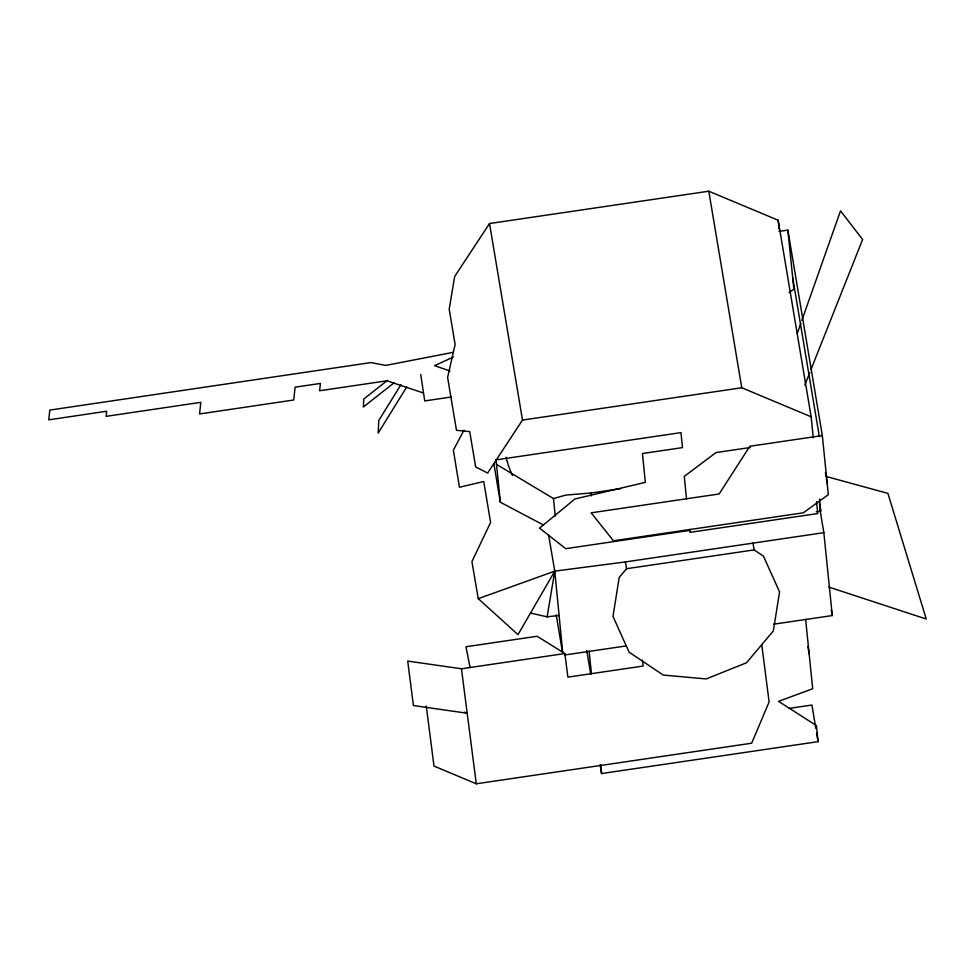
<?xml version="1.0" encoding="UTF-8"?>
<svg xmlns="http://www.w3.org/2000/svg" width="975" height="975" viewBox="0 0 975 975"><rect width="100%" height="100%" fill="white"/><g stroke="black" fill="none" stroke-linecap="round" stroke-linejoin="round"><path stroke-width="1.46" d="M530.497 613.043L547.121 616.846L554.775 571.131L548.608 535.104M797.306 333.304L800.816 323.334M801.828 320.482L840.535 210.819L862.607 239.509L810.968 369.574M804.802 385.125L809.847 372.401M463.99 430.146L453.363 450.182L459.457 487.244L483.734 481.504L490.608 522.442L471.924 561.624L478.262 598.674L517.993 634.64L554.775 571.131L625.414 561.929L823.851 532.679L819.597 507.305M400.993 384.613L378.788 420.469L378.154 433.107L406.709 387.014M489.523 223.531L454.679 276.51L449.195 309.173L455.118 344.48L447.61 377.41L456.471 430.28L469.731 431.633L475.654 466.94L487.634 473.058L522.49 420.079L489.523 223.531L708.801 191.21L778.184 220.252L811.139 416.8L813.272 437.751M626.547 568.705L619.21 577.407L612.995 616.432L629.094 652.178L663.195 675.053L706.168 678.941L746.484 662.781L773.346 630.922L779.561 591.886L763.462 556.152L754.15 549.9L626.547 568.705L625.414 561.929M387.526 380.323L363.76 399.019L363.358 406.989L394.266 382.688M789.116 292.634L793.869 289.173L787.861 230.1L778.988 231.404M453.363 357.008L434.606 365.698L450.084 371M478.262 598.674L554.775 571.131L562.697 652.299M495.873 459.932L496.507 464.368L553.471 498.554L565.951 495.056L590.96 493.033L620.941 488.609M453.375 352.304L385.795 365.406L370.866 362.59L49.81 410.085L48.75 419.835L106.702 411.255L106.153 416.349L200.813 402.346L199.558 413.948L293.719 400.018L295.108 387.173L320.409 383.431L319.617 390.756L386.941 380.798L423.235 392.937M451.425 396.983L424.747 400.92L420.737 374.51M522.49 420.079L741.768 387.758L811.139 416.8M496.336 459.822L680.964 432.62L682.488 447.622L642.428 453.521L645.352 482.369L574.933 498.968L539.516 528.145L565.744 548.669L690.239 530.315M822.327 435.581L749.848 446.258L719.136 493.972L591.179 512.826L613.421 540.784L803.388 512.789L828.323 494.654L822.327 435.581L787.861 230.1M750.409 447.488L716.077 452.546L684.255 476.397L686.558 499.09M816.221 511.753L820.718 511.095L819.5 499.115M464.466 712.091L467.196 713.237L413.424 705.534L407.708 661.074L461.467 668.777L564.854 653.543L567.889 677.138L643.159 666.047L642.391 660.063M564.501 655.017L626.169 645.938M773.602 624.207L832.272 615.566L823.851 532.679M789.36 708.362L811.919 705.035L815.843 728.471M426.27 706.034L433.997 766.082L476.275 783.79L751.688 743.206L769.104 701.976L761.743 644.707M600.112 764.766L601.575 773.553L818.062 741.658L816.428 725.595L778.525 701.354L812.687 688.74L805.63 619.332M547.121 616.846L559.077 615.408M825.667 476.336L887.92 493.387L926.25 619.028L828.848 587.084M493.874 463.625L500.346 502.222L543.416 524.977M564.854 653.543L537.128 636.273L465.977 646.754L470.084 667.509M792.699 277.668L819.353 436.654M825.398 472.643L825.898 475.642M826.398 478.652L827.153 483.149M819.463 503.587L820.718 511.095M831.297 609.777L832.272 615.566M807.897 646.462L809.14 653.811M816.587 732.871L818.062 741.658M708.801 191.21L741.768 387.758M753.005 543.124L754.15 549.9M586.743 650.435L590.692 673.957M556.213 614.811L562.49 652.251M461.467 668.777L476.275 783.79M816.526 501.564L817.745 513.545L689.947 532.374L689.63 529.352M778.184 220.252L779.098 229.235M590.96 493.033L591.252 495.946M589.156 651.239L591.435 673.725M600.673 764.656L601.575 773.553M553.471 498.554L555.25 516.043M496.507 464.368L500.346 502.222M512.509 475.471A128.164 106.75 -5.8 0 1 506.098 457.251"/></g></svg>
